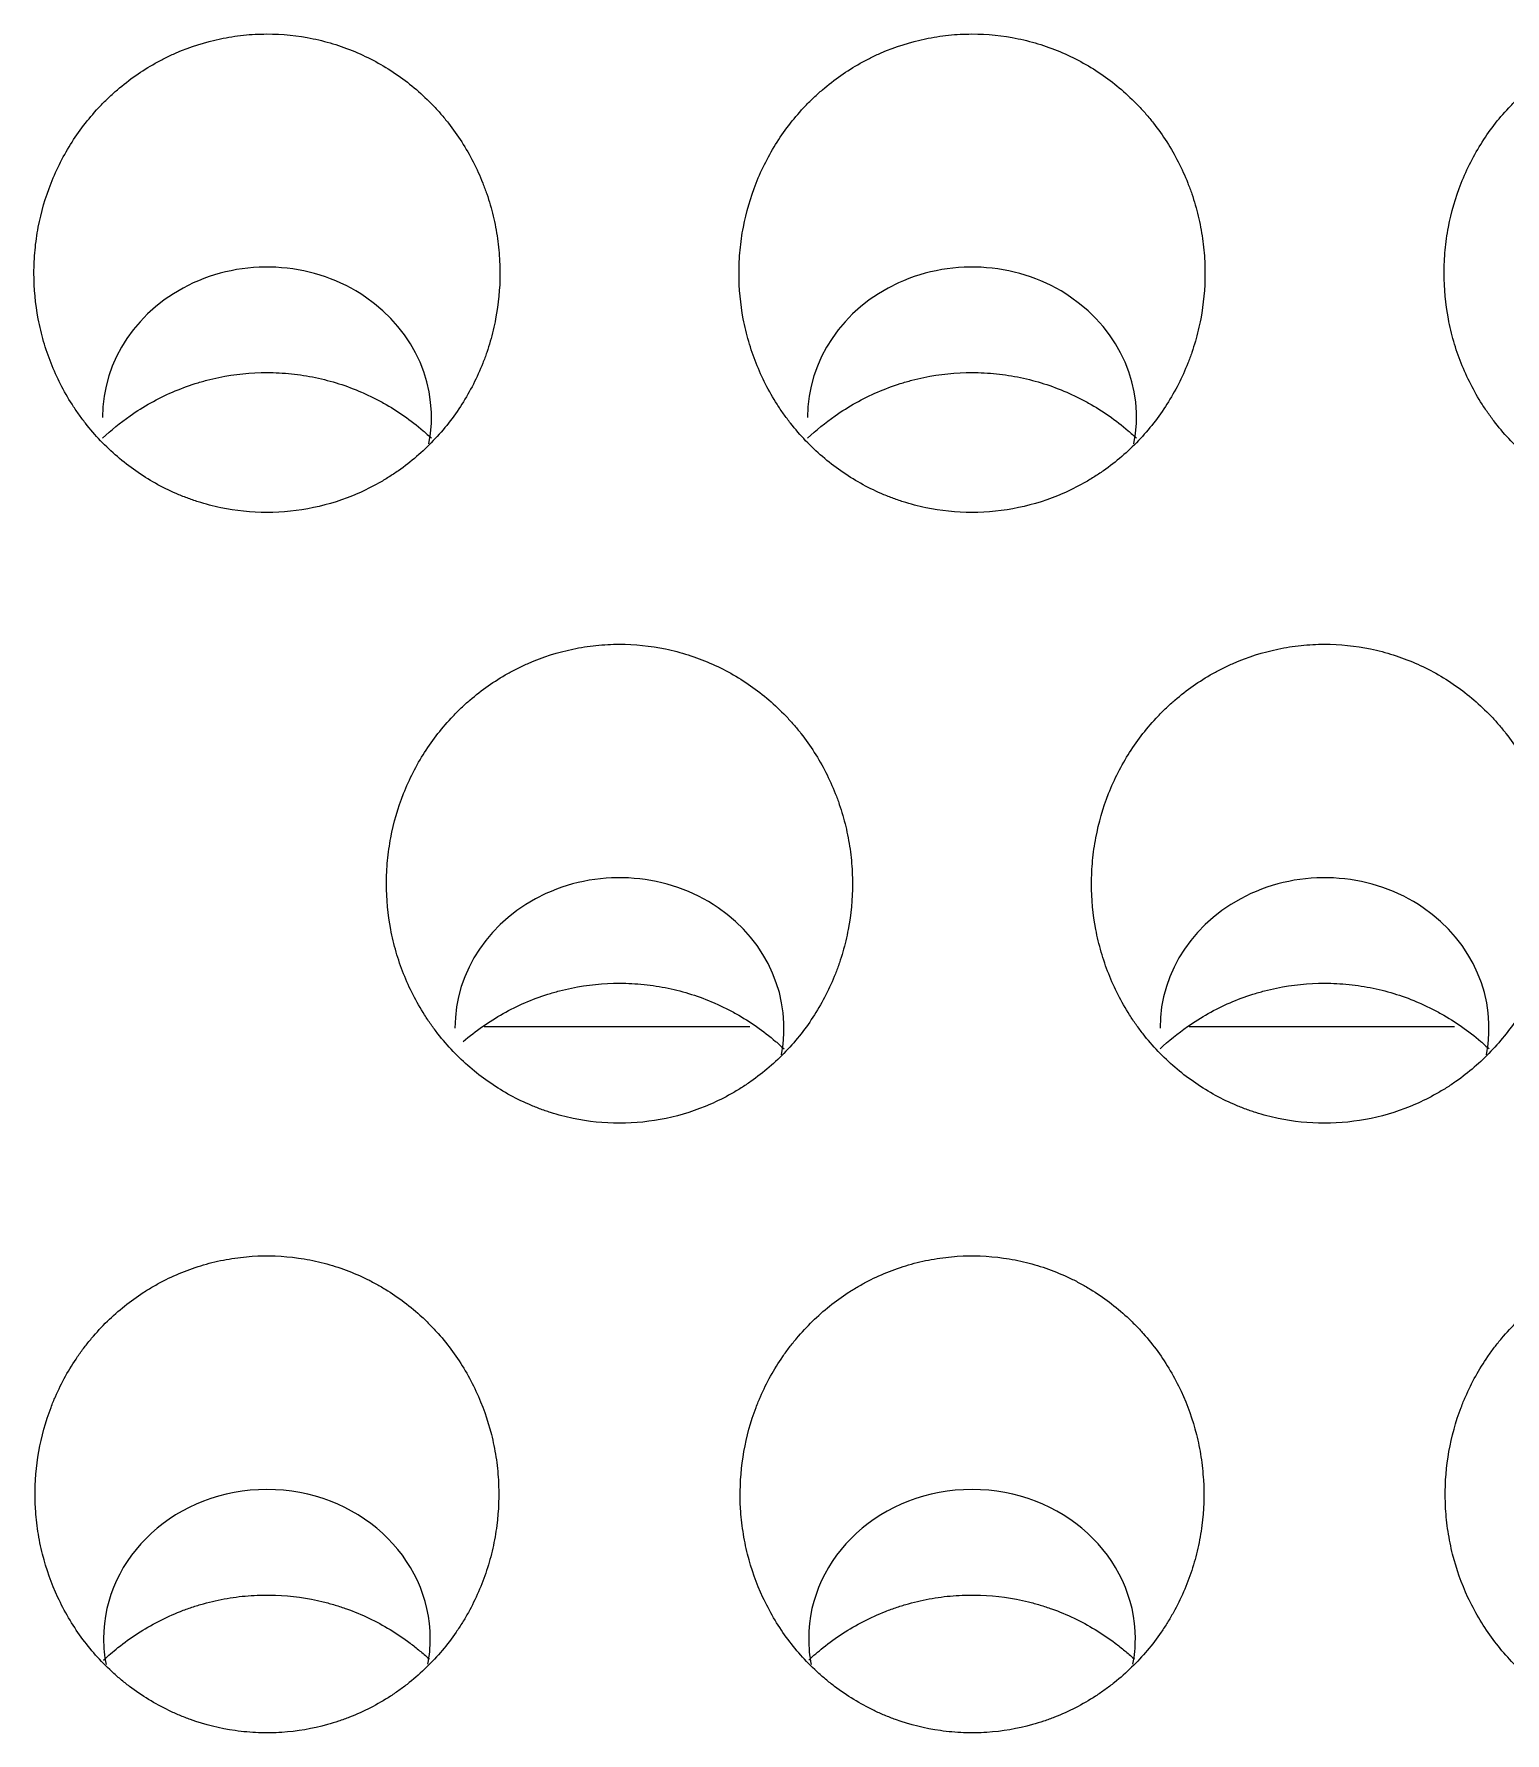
# Model space of a CAD drawing. Header units: inches. Extents: x 3778 to 56227, y -16914 to 35091.
# Drawn here: x 43220.81 to 43227.04, y -12658.68 to -12651.48 of the extents above; entities that cross this region are included whole.
import ezdxf

# ---------------------------------------------------------------- set-up
doc = ezdxf.new("R2010")
doc.units = ezdxf.units.IN
doc.header["$LTSCALE"] = 100
doc.header["$MEASUREMENT"] = 0
doc.layers.add('2-con', color=2, linetype='Continuous')
doc.layers.add('mark-B', color=2, linetype='Continuous', lineweight=20)

# ---------------------------------------------------------------- blocks, each defined once
blk = doc.blocks.new('무풍1WAY 대형')
at = {"layer": 'mark-B'}
for p, q in [((-541.6542, -423.2677), (-542.7789, -423.2677)), ((-538.6671, -423.2677), (-539.7918, -423.2677))]:
    blk.add_line(p, q, dxfattribs=at)
for centre, major_axis, start_param, end_param in [((-540.7337, -420.6736), (-0.6921, 0), 6.112459, 6.283185), ((-540.7337, -420.6736), (-0.6921, 0), 3.141593, 3.316049), ((-537.7461, -420.6736), (-0.6921, 0), 6.112459, 6.283185), ((-537.7461, -420.6736), (-0.6921, 0), 3.141593, 3.316049), ((-540.7337, -420.6736), (-0.6921, 0), 0, 3.141592), ((-537.7461, -420.6736), (-0.6921, 0), 0, 3.141592), ((-542.2275, -423.2609), (0.6971, 0), 2.963309, 6.283185), ((-539.2399, -423.2609), (0.6971, 0), 2.963309, 6.283185), ((-540.7337, -425.8482), (0.6971, 0), 2.963605, 6.283185), ((-537.7461, -425.8482), (0.6971, 0), 2.963605, 6.283185)]:
    blk.add_ellipse(centre, major_axis=major_axis, ratio=0.913545, start_param=start_param, end_param=end_param, dxfattribs=at)
for points, knots in [([(-542.7407, -421.2256), (-542.7426, -421.1929), (-542.746, -421.1604), (-542.7559, -421.0958), (-542.7624, -421.0636), (-542.7863, -420.9689), (-542.8079, -420.9079), (-542.849, -420.8196), (-542.8641, -420.7908), (-542.8974, -420.7342), (-542.9153, -420.7068), (-542.9726, -420.6279), (-543.0157, -420.5792), (-543.0757, -420.5235), (-543.0881, -420.5126), (-543.1133, -420.4915), (-543.1262, -420.4812), (-543.1653, -420.4516), (-543.2192, -420.4149), (-543.2908, -420.3759), (-543.3358, -420.3557), (-543.3663, -420.3429), (-543.3817, -420.3369), (-543.4591, -420.3091), (-543.5224, -420.2934), (-543.6035, -420.2819), (-543.6198, -420.28), (-543.6526, -420.2771), (-543.6692, -420.276), (-543.7187, -420.2742), (-543.7515, -420.2747), (-543.8494, -420.2811), (-543.9138, -420.2921), (-543.9933, -420.3142), (-544.0091, -420.319), (-544.0403, -420.3294), (-544.0557, -420.335), (-544.1014, -420.353), (-544.1608, -420.3798), (-544.2313, -420.4206), (-544.2719, -420.4484), (-544.2986, -420.4676), (-544.3117, -420.4776), (-544.3757, -420.5289), (-544.4221, -420.5743), (-544.4847, -420.6488), (-544.5045, -420.6747), (-544.5323, -420.7152), (-544.5413, -420.729), (-544.5585, -420.7568), (-544.5667, -420.7708), (-544.6061, -420.8419), (-544.6319, -420.9012), (-544.6571, -420.9782), (-544.6618, -420.9938), (-544.6705, -421.0252), (-544.6745, -421.0411), (-544.6853, -421.0889), (-544.6909, -421.1209), (-544.7033, -421.2172), (-544.7056, -421.2817), (-544.6998, -421.3791), (-544.6964, -421.4118), (-544.6865, -421.4761), (-544.68, -421.5078), (-544.6563, -421.6019), (-544.6347, -421.663), (-544.5793, -421.7819), (-544.5463, -421.8379), (-544.4891, -421.9166), (-544.4687, -421.942), (-544.4362, -421.9788), (-544.4249, -421.9908), (-544.4019, -422.0143), (-544.3902, -422.0257), (-544.3303, -422.0812), (-544.2784, -422.1205), (-544.2085, -422.1631), (-544.1943, -422.1713), (-544.1653, -422.187), (-544.1506, -422.1946), (-544.1061, -422.2158), (-544.0458, -422.241), (-543.9677, -422.2647), (-543.9196, -422.2753), (-543.8873, -422.2816), (-543.871, -422.2844), (-543.7892, -422.2959), (-543.7238, -422.2982), (-543.626, -422.2918), (-543.5934, -422.288), (-543.5446, -422.2797), (-543.5283, -422.2765), (-543.4962, -422.2693), (-543.4803, -422.2653), (-543.4015, -422.2434), (-543.3408, -422.2196), (-543.268, -422.1822), (-543.2535, -422.1743), (-543.225, -422.1578), (-543.2109, -422.1492), (-543.1697, -422.1224), (-543.1433, -422.1033), (-543.0672, -422.0424), (-543.0207, -421.997), (-542.9679, -421.9342), (-542.9576, -421.9214), (-542.9378, -421.8954), (-542.9283, -421.8822), (-542.9007, -421.842), (-542.8666, -421.787), (-542.8308, -421.7144), (-542.8123, -421.6692), (-542.8007, -421.6387), (-542.7952, -421.6232), (-542.7699, -421.5457), (-542.7417, -421.4199), (-542.7369, -421.2909), (-542.7407, -421.2256)], [0, 0, 0, 0, 0.015625, 0.015625, 0.03125, 0.03125, 0.0625, 0.0625, 0.078125, 0.078125, 0.09375, 0.09375, 0.125, 0.125, 0.132813, 0.132813, 0.140625, 0.140625, 0.15625, 0.171875, 0.179688, 0.179688, 0.1875, 0.1875, 0.21875, 0.21875, 0.226563, 0.226563, 0.234375, 0.234375, 0.25, 0.25, 0.28125, 0.28125, 0.289063, 0.289063, 0.296875, 0.296875, 0.3125, 0.328125, 0.335938, 0.335938, 0.34375, 0.34375, 0.375, 0.375, 0.390625, 0.390625, 0.398438, 0.398438, 0.40625, 0.40625, 0.4375, 0.4375, 0.445313, 0.445313, 0.453125, 0.453125, 0.46875, 0.46875, 0.5, 0.5, 0.515625, 0.515625, 0.53125, 0.53125, 0.5625, 0.5625, 0.59375, 0.59375, 0.609375, 0.609375, 0.617188, 0.617188, 0.625, 0.625, 0.65625, 0.65625, 0.664063, 0.664063, 0.671875, 0.671875, 0.6875, 0.703125, 0.710938, 0.710938, 0.71875, 0.71875, 0.75, 0.75, 0.765625, 0.765625, 0.773438, 0.773438, 0.78125, 0.78125, 0.8125, 0.8125, 0.820313, 0.820313, 0.828125, 0.828125, 0.84375, 0.84375, 0.875, 0.875, 0.882813, 0.882813, 0.890625, 0.890625, 0.90625, 0.921875, 0.929688, 0.929688, 0.9375, 0.9375, 0.96875, 1, 1, 1, 1]), ([(-539.7531, -421.2256), (-539.755, -421.1929), (-539.7584, -421.1604), (-539.7683, -421.0958), (-539.7749, -421.0636), (-539.7987, -420.9689), (-539.8204, -420.9079), (-539.8614, -420.8196), (-539.8766, -420.7908), (-539.9098, -420.7342), (-539.9277, -420.7068), (-539.9851, -420.6279), (-540.0281, -420.5792), (-540.0882, -420.5235), (-540.1006, -420.5126), (-540.1258, -420.4915), (-540.1386, -420.4812), (-540.1777, -420.4516), (-540.2316, -420.4149), (-540.3033, -420.3759), (-540.3483, -420.3557), (-540.3787, -420.3429), (-540.3941, -420.3369), (-540.4715, -420.3091), (-540.5349, -420.2934), (-540.616, -420.2819), (-540.6323, -420.28), (-540.6651, -420.2771), (-540.6816, -420.276), (-540.7312, -420.2742), (-540.764, -420.2747), (-540.8618, -420.2811), (-540.9262, -420.2921), (-541.0057, -420.3142), (-541.0216, -420.319), (-541.0528, -420.3294), (-541.0682, -420.335), (-541.1139, -420.353), (-541.1733, -420.3798), (-541.2437, -420.4206), (-541.2844, -420.4484), (-541.311, -420.4676), (-541.3242, -420.4776), (-541.3882, -420.5289), (-541.4345, -420.5743), (-541.4972, -420.6488), (-541.5169, -420.6747), (-541.5448, -420.7152), (-541.5538, -420.729), (-541.571, -420.7568), (-541.5792, -420.7708), (-541.6186, -420.8419), (-541.6444, -420.9012), (-541.6696, -420.9782), (-541.6743, -420.9938), (-541.683, -421.0252), (-541.6869, -421.0411), (-541.6977, -421.0889), (-541.7034, -421.1209), (-541.7158, -421.2172), (-541.718, -421.2817), (-541.7123, -421.3791), (-541.7088, -421.4118), (-541.6989, -421.4761), (-541.6925, -421.5078), (-541.6688, -421.6019), (-541.6472, -421.663), (-541.5917, -421.7819), (-541.5588, -421.8379), (-541.5016, -421.9166), (-541.4812, -421.942), (-541.4486, -421.9788), (-541.4374, -421.9908), (-541.4144, -422.0143), (-541.4027, -422.0257), (-541.3427, -422.0812), (-541.2908, -422.1205), (-541.221, -422.1631), (-541.2068, -422.1713), (-541.1778, -422.187), (-541.1631, -422.1946), (-541.1186, -422.2158), (-541.0582, -422.241), (-540.9801, -422.2647), (-540.9321, -422.2753), (-540.8998, -422.2816), (-540.8834, -422.2844), (-540.8016, -422.2959), (-540.7363, -422.2982), (-540.6385, -422.2918), (-540.6059, -422.288), (-540.557, -422.2797), (-540.5408, -422.2765), (-540.5086, -422.2693), (-540.4927, -422.2653), (-540.4139, -422.2434), (-540.3533, -422.2196), (-540.2804, -422.1822), (-540.266, -422.1743), (-540.2375, -422.1578), (-540.2234, -422.1492), (-540.1821, -422.1224), (-540.1557, -422.1033), (-540.0797, -422.0424), (-540.0331, -421.997), (-539.9803, -421.9342), (-539.97, -421.9214), (-539.9503, -421.8954), (-539.9407, -421.8822), (-539.9131, -421.842), (-539.8791, -421.787), (-539.8432, -421.7144), (-539.8248, -421.6692), (-539.8132, -421.6387), (-539.8077, -421.6232), (-539.7824, -421.5457), (-539.7542, -421.4199), (-539.7494, -421.2909), (-539.7531, -421.2256)], [0, 0, 0, 0, 0.015625, 0.015625, 0.03125, 0.03125, 0.0625, 0.0625, 0.078125, 0.078125, 0.09375, 0.09375, 0.125, 0.125, 0.132812, 0.132812, 0.140625, 0.140625, 0.15625, 0.171875, 0.179687, 0.179687, 0.1875, 0.1875, 0.21875, 0.21875, 0.226562, 0.226562, 0.234375, 0.234375, 0.25, 0.25, 0.28125, 0.28125, 0.289062, 0.289062, 0.296875, 0.296875, 0.3125, 0.328125, 0.335937, 0.335937, 0.34375, 0.34375, 0.375, 0.375, 0.390625, 0.390625, 0.398437, 0.398437, 0.40625, 0.40625, 0.4375, 0.4375, 0.445312, 0.445312, 0.453125, 0.453125, 0.46875, 0.46875, 0.5, 0.5, 0.515625, 0.515625, 0.53125, 0.53125, 0.5625, 0.5625, 0.59375, 0.59375, 0.609375, 0.609375, 0.617187, 0.617187, 0.625, 0.625, 0.65625, 0.65625, 0.664062, 0.664062, 0.671875, 0.671875, 0.6875, 0.703125, 0.710937, 0.710937, 0.71875, 0.71875, 0.75, 0.75, 0.765625, 0.765625, 0.773437, 0.773437, 0.78125, 0.78125, 0.8125, 0.8125, 0.820312, 0.820312, 0.828125, 0.828125, 0.84375, 0.84375, 0.875, 0.875, 0.882812, 0.882812, 0.890625, 0.890625, 0.90625, 0.921875, 0.929687, 0.929687, 0.9375, 0.9375, 0.96875, 1, 1, 1, 1]), ([(-536.7656, -421.2256), (-536.7675, -421.1929), (-536.7709, -421.1604), (-536.7808, -421.0958), (-536.7873, -421.0636), (-536.8112, -420.9689), (-536.8328, -420.9079), (-536.8739, -420.8196), (-536.889, -420.7908), (-536.9223, -420.7342), (-536.9402, -420.7068), (-536.9975, -420.6279), (-537.0406, -420.5792), (-537.1007, -420.5235), (-537.113, -420.5126), (-537.1382, -420.4915), (-537.1511, -420.4812), (-537.1902, -420.4516), (-537.2441, -420.4149), (-537.3157, -420.3759), (-537.3607, -420.3557), (-537.3912, -420.3429), (-537.4066, -420.3369), (-537.484, -420.3091), (-537.5473, -420.2934), (-537.6284, -420.2819), (-537.6447, -420.28), (-537.6775, -420.2771), (-537.6941, -420.276), (-537.7436, -420.2742), (-537.7764, -420.2747), (-537.8743, -420.2811), (-537.9387, -420.2921), (-538.0182, -420.3142), (-538.034, -420.319), (-538.0652, -420.3294), (-538.0807, -420.335), (-538.1263, -420.353), (-538.1857, -420.3798), (-538.2562, -420.4206), (-538.2968, -420.4484), (-538.3235, -420.4676), (-538.3366, -420.4776), (-538.4006, -420.5289), (-538.447, -420.5743), (-538.5097, -420.6488), (-538.5294, -420.6747), (-538.5572, -420.7152), (-538.5662, -420.729), (-538.5834, -420.7568), (-538.5917, -420.7708), (-538.631, -420.8419), (-538.6568, -420.9012), (-538.682, -420.9782), (-538.6867, -420.9938), (-538.6954, -421.0252), (-538.6994, -421.0411), (-538.7102, -421.0889), (-538.7158, -421.1209), (-538.7282, -421.2172), (-538.7305, -421.2817), (-538.7247, -421.3791), (-538.7213, -421.4118), (-538.7114, -421.4761), (-538.7049, -421.5078), (-538.6812, -421.6019), (-538.6596, -421.663), (-538.6042, -421.7819), (-538.5712, -421.8379), (-538.514, -421.9166), (-538.4936, -421.942), (-538.4611, -421.9788), (-538.4498, -421.9908), (-538.4269, -422.0143), (-538.4151, -422.0257), (-538.3552, -422.0812), (-538.3033, -422.1205), (-538.2334, -422.1631), (-538.2192, -422.1713), (-538.1902, -422.187), (-538.1755, -422.1946), (-538.131, -422.2158), (-538.0707, -422.241), (-537.9926, -422.2647), (-537.9445, -422.2753), (-537.9122, -422.2816), (-537.8959, -422.2844), (-537.8141, -422.2959), (-537.7487, -422.2982), (-537.6509, -422.2918), (-537.6183, -422.288), (-537.5695, -422.2797), (-537.5532, -422.2765), (-537.5211, -422.2693), (-537.5052, -422.2653), (-537.4264, -422.2434), (-537.3657, -422.2196), (-537.2929, -422.1822), (-537.2785, -422.1743), (-537.2499, -422.1578), (-537.2359, -422.1492), (-537.1946, -422.1224), (-537.1682, -422.1033), (-537.0921, -422.0424), (-537.0456, -421.997), (-536.9928, -421.9342), (-536.9825, -421.9214), (-536.9627, -421.8954), (-536.9532, -421.8822), (-536.9256, -421.842), (-536.8915, -421.787), (-536.8557, -421.7144), (-536.8372, -421.6692), (-536.8256, -421.6387), (-536.8202, -421.6232), (-536.7948, -421.5457), (-536.7666, -421.4199), (-536.7618, -421.2909), (-536.7656, -421.2256)], [0, 0, 0, 0, 0.015625, 0.015625, 0.03125, 0.03125, 0.0625, 0.0625, 0.078125, 0.078125, 0.09375, 0.09375, 0.125, 0.125, 0.132813, 0.132813, 0.140625, 0.140625, 0.15625, 0.171875, 0.179688, 0.179688, 0.1875, 0.1875, 0.21875, 0.21875, 0.226563, 0.226563, 0.234375, 0.234375, 0.25, 0.25, 0.28125, 0.28125, 0.289063, 0.289063, 0.296875, 0.296875, 0.3125, 0.328125, 0.335938, 0.335938, 0.34375, 0.34375, 0.375, 0.375, 0.390625, 0.390625, 0.398438, 0.398438, 0.40625, 0.40625, 0.4375, 0.4375, 0.445313, 0.445313, 0.453125, 0.453125, 0.46875, 0.46875, 0.5, 0.5, 0.515625, 0.515625, 0.53125, 0.53125, 0.5625, 0.5625, 0.59375, 0.59375, 0.609375, 0.609375, 0.617188, 0.617188, 0.625, 0.625, 0.65625, 0.65625, 0.664063, 0.664063, 0.671875, 0.671875, 0.6875, 0.703125, 0.710938, 0.710938, 0.71875, 0.71875, 0.75, 0.75, 0.765625, 0.765625, 0.773438, 0.773438, 0.78125, 0.78125, 0.8125, 0.8125, 0.820313, 0.820313, 0.828125, 0.828125, 0.84375, 0.84375, 0.875, 0.875, 0.882813, 0.882813, 0.890625, 0.890625, 0.90625, 0.921875, 0.929688, 0.929688, 0.9375, 0.9375, 0.96875, 1, 1, 1, 1]), ([(-540.0417, -420.5831), (-540.0612, -420.6014), (-540.0814, -420.619), (-540.1292, -420.6573), (-540.157, -420.6773), (-540.2427, -420.733), (-540.3032, -420.7642), (-540.3833, -420.7957), (-540.3996, -420.8016), (-540.4322, -420.8125), (-540.4486, -420.8176), (-540.498, -420.8313), (-540.5646, -420.8463), (-540.6325, -420.8544), (-540.701, -420.859), (-540.7357, -420.8595), (-540.8386, -420.8557), (-540.9061, -420.8463), (-540.9891, -420.8259), (-541.0056, -420.8214), (-541.0386, -420.8115), (-541.055, -420.806), (-541.1036, -420.7886), (-541.1352, -420.7755), (-541.2273, -420.7315), (-541.2855, -420.6963), (-541.354, -420.6447), (-541.3675, -420.634), (-541.3938, -420.612), (-541.4066, -420.6007), (-541.4202, -420.5883), (-541.4212, -420.5873), (-541.4222, -420.5864)], [0, 0, 0, 0, 0.052761, 0.052761, 0.120228, 0.120228, 0.255163, 0.255163, 0.288896, 0.288896, 0.32263, 0.32263, 0.390097, 0.457564, 0.457564, 0.525031, 0.525031, 0.659966, 0.659966, 0.693699, 0.693699, 0.727433, 0.727433, 0.7949, 0.7949, 0.929835, 0.929835, 0.963568, 0.963568, 0.997302, 0.997302, 1, 1, 1, 1]), ([(-537.0542, -420.5831), (-537.0736, -420.6014), (-537.0938, -420.619), (-537.1417, -420.6573), (-537.1694, -420.6773), (-537.2551, -420.733), (-537.3157, -420.7642), (-537.3958, -420.7957), (-537.412, -420.8016), (-537.4447, -420.8125), (-537.4611, -420.8176), (-537.5105, -420.8313), (-537.577, -420.8463), (-537.6449, -420.8544), (-537.7134, -420.859), (-537.7482, -420.8595), (-537.8511, -420.8557), (-537.9185, -420.8463), (-538.0016, -420.8259), (-538.0181, -420.8214), (-538.051, -420.8115), (-538.0675, -420.806), (-538.1161, -420.7886), (-538.1476, -420.7755), (-538.2398, -420.7315), (-538.2979, -420.6963), (-538.3664, -420.6447), (-538.3799, -420.634), (-538.4063, -420.612), (-538.4191, -420.6007), (-538.4326, -420.5883), (-538.4336, -420.5873), (-538.4346, -420.5864)], [0, 0, 0, 0, 0.052761, 0.052761, 0.120228, 0.120228, 0.255163, 0.255163, 0.288896, 0.288896, 0.32263, 0.32263, 0.390097, 0.457564, 0.457564, 0.525031, 0.525031, 0.659966, 0.659966, 0.693699, 0.693699, 0.727433, 0.727433, 0.7949, 0.7949, 0.929835, 0.929835, 0.963568, 0.963568, 0.997302, 0.997302, 1, 1, 1, 1]), ([(-542.2275, -422.8577), (-542.294, -422.8577), (-542.3598, -422.8646), (-542.49, -422.8919), (-542.5526, -422.912), (-542.6425, -422.9512), (-542.6719, -422.9658), (-542.715, -422.99), (-542.7293, -422.9984), (-542.7573, -423.0161), (-542.771, -423.0252), (-542.8382, -423.0725), (-542.8876, -423.1151), (-542.9552, -423.186), (-542.9766, -423.2108), (-543.0173, -423.2629), (-543.0362, -423.2897), (-543.0887, -423.3721), (-543.1182, -423.43), (-543.1482, -423.5059), (-543.1538, -423.5213), (-543.1644, -423.5524), (-543.1694, -423.5681), (-543.183, -423.6153), (-543.1905, -423.6469), (-543.2086, -423.7426), (-543.2147, -423.8072), (-543.2147, -423.8891), (-543.2143, -423.9055), (-543.2128, -423.9382), (-543.2116, -423.9545), (-543.207, -424.0032), (-543.1979, -424.0675), (-543.179, -424.1465), (-543.1643, -424.1932), (-543.1537, -424.2242), (-543.148, -424.2397), (-543.1178, -424.316), (-543.0881, -424.374), (-543.0355, -424.4564), (-543.0167, -424.4831), (-542.9862, -424.522), (-542.9757, -424.5347), (-542.9541, -424.5596), (-542.9431, -424.5717), (-542.8865, -424.6309), (-542.837, -424.6735), (-542.7561, -424.7301), (-542.7279, -424.7478), (-542.6704, -424.7799), (-542.6116, -424.809), (-542.5348, -424.8377), (-542.4872, -424.8515), (-542.4552, -424.8599), (-542.439, -424.8637), (-542.3579, -424.8805), (-542.2926, -424.8871), (-542.194, -424.8871), (-542.1611, -424.8854), (-542.0949, -424.8785), (-542.0623, -424.8733), (-541.9659, -424.8531), (-541.9035, -424.8333), (-541.8278, -424.8004), (-541.8127, -424.7934), (-541.783, -424.7786), (-541.7685, -424.7709), (-541.7255, -424.7468), (-541.6701, -424.7119), (-541.6057, -424.6619), (-541.5692, -424.6289), (-541.5454, -424.6063), (-541.5337, -424.5946), (-541.4767, -424.5349), (-541.4367, -424.4835), (-541.3842, -424.4013), (-541.3681, -424.373), (-541.3383, -424.3147), (-541.3247, -424.2846), (-541.2887, -424.1934), (-541.2707, -424.1311), (-541.2525, -424.0353), (-541.2479, -424.0031), (-541.2433, -423.9541), (-541.2421, -423.9377), (-541.2406, -423.905), (-541.2402, -423.8887), (-541.2402, -423.8074), (-541.2463, -423.7428), (-541.2614, -423.6627), (-541.2648, -423.6468), (-541.2725, -423.6149), (-541.2767, -423.5989), (-541.2903, -423.5517), (-541.3009, -423.5209), (-541.3367, -423.4302), (-541.3662, -423.3721), (-541.4104, -423.3027), (-541.4196, -423.289), (-541.4386, -423.2622), (-541.4484, -423.2491), (-541.4786, -423.2105), (-541.5213, -423.1611), (-541.5687, -423.116), (-541.6185, -423.0731), (-541.6448, -423.0527), (-541.7256, -422.9961), (-541.7827, -422.9641), (-541.8581, -422.9313), (-541.8734, -422.9251), (-541.9044, -422.9135), (-541.9201, -422.908), (-541.9674, -422.893), (-541.9992, -422.8846), (-542.0956, -422.8646), (-542.1609, -422.8577), (-542.2275, -422.8577)], [0, 0, 0, 0, 0.03125, 0.03125, 0.0625, 0.0625, 0.078125, 0.078125, 0.085937, 0.085937, 0.09375, 0.09375, 0.125, 0.125, 0.140625, 0.140625, 0.15625, 0.15625, 0.1875, 0.1875, 0.195312, 0.195312, 0.203125, 0.203125, 0.21875, 0.21875, 0.25, 0.25, 0.257812, 0.257812, 0.265625, 0.265625, 0.28125, 0.296875, 0.304687, 0.304687, 0.3125, 0.3125, 0.34375, 0.34375, 0.359375, 0.359375, 0.367187, 0.367187, 0.375, 0.375, 0.40625, 0.40625, 0.421875, 0.421875, 0.4375, 0.453125, 0.460937, 0.460937, 0.46875, 0.46875, 0.5, 0.5, 0.515625, 0.515625, 0.53125, 0.53125, 0.5625, 0.5625, 0.570312, 0.570312, 0.578125, 0.578125, 0.59375, 0.609375, 0.617187, 0.617187, 0.625, 0.625, 0.65625, 0.65625, 0.671875, 0.671875, 0.6875, 0.6875, 0.71875, 0.71875, 0.734375, 0.734375, 0.742187, 0.742187, 0.75, 0.75, 0.78125, 0.78125, 0.789062, 0.789062, 0.796875, 0.796875, 0.8125, 0.8125, 0.84375, 0.84375, 0.851562, 0.851562, 0.859375, 0.859375, 0.875, 0.890625, 0.890625, 0.90625, 0.90625, 0.9375, 0.9375, 0.945313, 0.945313, 0.953125, 0.953125, 0.96875, 0.96875, 1, 1, 1, 1]), ([(-539.2399, -422.8577), (-539.3065, -422.8577), (-539.3723, -422.8646), (-539.5025, -422.8919), (-539.565, -422.912), (-539.655, -422.9512), (-539.6844, -422.9658), (-539.7275, -422.99), (-539.7417, -422.9984), (-539.7697, -423.0161), (-539.7835, -423.0252), (-539.8507, -423.0725), (-539.9, -423.1151), (-539.9676, -423.186), (-539.9891, -423.2108), (-540.0298, -423.2629), (-540.0487, -423.2897), (-540.1011, -423.3721), (-540.1306, -423.43), (-540.1606, -423.5059), (-540.1663, -423.5213), (-540.1769, -423.5524), (-540.1818, -423.5681), (-540.1954, -423.6153), (-540.203, -423.6469), (-540.2211, -423.7426), (-540.2272, -423.8072), (-540.2272, -423.8891), (-540.2268, -423.9055), (-540.2252, -423.9382), (-540.2241, -423.9545), (-540.2195, -424.0032), (-540.2103, -424.0675), (-540.1915, -424.1465), (-540.1767, -424.1932), (-540.1661, -424.2242), (-540.1604, -424.2397), (-540.1302, -424.316), (-540.1006, -424.374), (-540.048, -424.4564), (-540.0291, -424.4831), (-539.9986, -424.522), (-539.9881, -424.5347), (-539.9666, -424.5596), (-539.9555, -424.5717), (-539.899, -424.6309), (-539.8495, -424.6735), (-539.7685, -424.7301), (-539.7403, -424.7478), (-539.6828, -424.7799), (-539.624, -424.809), (-539.5473, -424.8377), (-539.4997, -424.8515), (-539.4676, -424.8599), (-539.4514, -424.8637), (-539.3704, -424.8805), (-539.3051, -424.8871), (-539.2065, -424.8871), (-539.1735, -424.8854), (-539.1073, -424.8785), (-539.0747, -424.8733), (-538.9783, -424.8531), (-538.9159, -424.8333), (-538.8402, -424.8004), (-538.8252, -424.7934), (-538.7955, -424.7786), (-538.7809, -424.7709), (-538.7379, -424.7468), (-538.6826, -424.7119), (-538.6182, -424.6619), (-538.5817, -424.6289), (-538.5578, -424.6063), (-538.5461, -424.5946), (-538.4892, -424.5349), (-538.4491, -424.4835), (-538.3967, -424.4013), (-538.3805, -424.373), (-538.3508, -424.3147), (-538.3372, -424.2846), (-538.3011, -424.1934), (-538.2831, -424.1311), (-538.2649, -424.0353), (-538.2603, -424.0031), (-538.2557, -423.9541), (-538.2546, -423.9377), (-538.253, -423.905), (-538.2527, -423.8887), (-538.2527, -423.8074), (-538.2587, -423.7428), (-538.2739, -423.6627), (-538.2773, -423.6468), (-538.2849, -423.6149), (-538.2891, -423.5989), (-538.3028, -423.5517), (-538.3133, -423.5209), (-538.3492, -423.4302), (-538.3787, -423.3721), (-538.4229, -423.3027), (-538.4321, -423.289), (-538.4511, -423.2622), (-538.4608, -423.2491), (-538.4911, -423.2105), (-538.5338, -423.1611), (-538.5811, -423.116), (-538.631, -423.0731), (-538.6572, -423.0527), (-538.7381, -422.9961), (-538.7952, -422.9641), (-538.8705, -422.9313), (-538.8858, -422.9251), (-538.9168, -422.9135), (-538.9325, -422.908), (-538.9799, -422.893), (-539.0117, -422.8846), (-539.108, -422.8646), (-539.1734, -422.8577), (-539.2399, -422.8577)], [0, 0, 0, 0, 0.03125, 0.03125, 0.0625, 0.0625, 0.078125, 0.078125, 0.085937, 0.085937, 0.09375, 0.09375, 0.125, 0.125, 0.140625, 0.140625, 0.15625, 0.15625, 0.1875, 0.1875, 0.195312, 0.195312, 0.203125, 0.203125, 0.21875, 0.21875, 0.25, 0.25, 0.257812, 0.257812, 0.265625, 0.265625, 0.28125, 0.296875, 0.304687, 0.304687, 0.3125, 0.3125, 0.34375, 0.34375, 0.359375, 0.359375, 0.367187, 0.367187, 0.375, 0.375, 0.40625, 0.40625, 0.421875, 0.421875, 0.4375, 0.453125, 0.460937, 0.460937, 0.46875, 0.46875, 0.5, 0.5, 0.515625, 0.515625, 0.53125, 0.53125, 0.5625, 0.5625, 0.570312, 0.570312, 0.578125, 0.578125, 0.59375, 0.609375, 0.617187, 0.617187, 0.625, 0.625, 0.65625, 0.65625, 0.671875, 0.671875, 0.6875, 0.6875, 0.71875, 0.71875, 0.734375, 0.734375, 0.742187, 0.742187, 0.75, 0.75, 0.78125, 0.78125, 0.789062, 0.789062, 0.796875, 0.796875, 0.8125, 0.8125, 0.84375, 0.84375, 0.851562, 0.851562, 0.859375, 0.859375, 0.875, 0.890625, 0.890625, 0.90625, 0.90625, 0.9375, 0.9375, 0.945313, 0.945313, 0.953125, 0.953125, 0.96875, 0.96875, 1, 1, 1, 1]), ([(-541.5304, -423.1726), (-541.5669, -423.207), (-541.6059, -423.2387), (-541.6755, -423.2873), (-541.705, -423.3058), (-541.765, -423.3393), (-541.8264, -423.3696), (-541.9066, -423.3996), (-541.9563, -423.414), (-541.9897, -423.4227), (-542.0067, -423.4267), (-542.0913, -423.4442), (-542.1594, -423.4511), (-542.2624, -423.4511), (-542.2968, -423.4493), (-542.3659, -423.4421), (-542.3999, -423.4368), (-542.5006, -423.4157), (-542.5658, -423.395), (-542.6448, -423.3607), (-542.6605, -423.3534), (-542.6915, -423.338), (-542.7067, -423.3299), (-542.7516, -423.3048), (-542.8094, -423.2684), (-542.8758, -423.2169), (-542.9131, -423.1834), (-542.9247, -423.1724)], [0, 0, 0, 0, 0.098488, 0.098488, 0.165441, 0.165441, 0.232393, 0.299346, 0.332822, 0.332822, 0.366298, 0.366298, 0.500203, 0.500203, 0.567155, 0.567155, 0.634108, 0.634108, 0.768013, 0.768013, 0.801489, 0.801489, 0.834965, 0.834965, 0.901917, 0.96887, 1, 1, 1, 1]), ([(-538.5782, -423.2044), (-538.6043, -423.2268), (-538.6315, -423.2478), (-538.688, -423.2873), (-538.7174, -423.3058), (-538.7775, -423.3393), (-538.8389, -423.3696), (-538.919, -423.3996), (-538.9687, -423.414), (-539.0022, -423.4227), (-539.0191, -423.4267), (-539.1037, -423.4442), (-539.1719, -423.4511), (-539.2748, -423.4511), (-539.3093, -423.4493), (-539.3784, -423.4421), (-539.4124, -423.4368), (-539.513, -423.4157), (-539.5782, -423.395), (-539.6573, -423.3607), (-539.673, -423.3534), (-539.704, -423.338), (-539.7192, -423.3299), (-539.7641, -423.3048), (-539.8219, -423.2684), (-539.8882, -423.2169), (-539.9255, -423.1834), (-539.9371, -423.1724)], [0, 0, 0, 0, 0.069517, 0.069517, 0.138621, 0.138621, 0.207724, 0.276828, 0.31138, 0.31138, 0.345932, 0.345932, 0.48414, 0.48414, 0.553243, 0.553243, 0.622347, 0.622347, 0.760555, 0.760555, 0.795107, 0.795107, 0.829659, 0.829659, 0.898762, 0.967866, 1, 1, 1, 1]), ([(-543.7212, -425.4454), (-543.7878, -425.4454), (-543.8536, -425.4523), (-543.9837, -425.4795), (-544.0462, -425.4996), (-544.1362, -425.5387), (-544.1656, -425.5533), (-544.2086, -425.5775), (-544.2229, -425.5859), (-544.2509, -425.6035), (-544.2646, -425.6127), (-544.3319, -425.6598), (-544.3812, -425.7024), (-544.4488, -425.7732), (-544.4703, -425.798), (-544.511, -425.85), (-544.5299, -425.8768), (-544.5824, -425.9592), (-544.6119, -426.017), (-544.6419, -426.0928), (-544.6475, -426.1082), (-544.6581, -426.1392), (-544.6631, -426.1549), (-544.6767, -426.2021), (-544.6842, -426.2337), (-544.7024, -426.3293), (-544.7085, -426.3938), (-544.7085, -426.4757), (-544.7081, -426.4921), (-544.7065, -426.5248), (-544.7054, -426.5411), (-544.7008, -426.5897), (-544.6916, -426.654), (-544.6727, -426.7329), (-544.658, -426.7796), (-544.6474, -426.8106), (-544.6417, -426.826), (-544.6115, -426.9022), (-544.5818, -426.9602), (-544.5292, -427.0425), (-544.5103, -427.0692), (-544.4798, -427.108), (-544.4693, -427.1208), (-544.4478, -427.1456), (-544.4367, -427.1577), (-544.3802, -427.2168), (-544.3306, -427.2593), (-544.2497, -427.3159), (-544.2215, -427.3335), (-544.164, -427.3656), (-544.1052, -427.3946), (-544.0285, -427.4233), (-543.9809, -427.4371), (-543.9489, -427.4454), (-543.9327, -427.4492), (-543.8517, -427.466), (-543.7864, -427.4726), (-543.6878, -427.4726), (-543.6549, -427.4709), (-543.5887, -427.464), (-543.5561, -427.4589), (-543.4597, -427.4387), (-543.3973, -427.4189), (-543.3217, -427.3861), (-543.3066, -427.3791), (-543.277, -427.3644), (-543.2624, -427.3567), (-543.2194, -427.3326), (-543.164, -427.2978), (-543.0996, -427.2477), (-543.0631, -427.2148), (-543.0393, -427.1922), (-543.0276, -427.1805), (-542.9707, -427.1209), (-542.9306, -427.0696), (-542.8781, -426.9875), (-542.8619, -426.9592), (-542.8322, -426.901), (-542.8186, -426.8709), (-542.7825, -426.7797), (-542.7645, -426.7175), (-542.7463, -426.6218), (-542.7417, -426.5896), (-542.7371, -426.5406), (-542.7359, -426.5242), (-542.7344, -426.4916), (-542.734, -426.4753), (-542.734, -426.394), (-542.7401, -426.3295), (-542.7552, -426.2495), (-542.7587, -426.2335), (-542.7663, -426.2017), (-542.7705, -426.1857), (-542.7842, -426.1386), (-542.7947, -426.1077), (-542.8306, -426.0171), (-542.8601, -425.9591), (-542.9043, -425.8898), (-542.9135, -425.8761), (-542.9325, -425.8493), (-542.9423, -425.8362), (-542.9725, -425.7976), (-543.0152, -425.7483), (-543.0626, -425.7033), (-543.1125, -425.6605), (-543.1387, -425.6401), (-543.2195, -425.5835), (-543.2766, -425.5516), (-543.352, -425.5189), (-543.3673, -425.5127), (-543.3982, -425.5011), (-543.414, -425.4956), (-543.4613, -425.4806), (-543.4931, -425.4723), (-543.5894, -425.4522), (-543.6547, -425.4454), (-543.7212, -425.4454)], [0, 0, 0, 0, 0.03125, 0.03125, 0.0625, 0.0625, 0.078125, 0.078125, 0.085937, 0.085937, 0.09375, 0.09375, 0.125, 0.125, 0.140625, 0.140625, 0.15625, 0.15625, 0.1875, 0.1875, 0.195312, 0.195312, 0.203125, 0.203125, 0.21875, 0.21875, 0.25, 0.25, 0.257812, 0.257812, 0.265625, 0.265625, 0.28125, 0.296875, 0.304687, 0.304687, 0.3125, 0.3125, 0.34375, 0.34375, 0.359375, 0.359375, 0.367187, 0.367187, 0.375, 0.375, 0.40625, 0.40625, 0.421875, 0.421875, 0.4375, 0.453125, 0.460937, 0.460937, 0.46875, 0.46875, 0.5, 0.5, 0.515625, 0.515625, 0.53125, 0.53125, 0.5625, 0.5625, 0.570312, 0.570312, 0.578125, 0.578125, 0.59375, 0.609375, 0.617187, 0.617187, 0.625, 0.625, 0.65625, 0.65625, 0.671875, 0.671875, 0.6875, 0.6875, 0.71875, 0.71875, 0.734375, 0.734375, 0.742187, 0.742187, 0.75, 0.75, 0.78125, 0.78125, 0.789062, 0.789062, 0.796875, 0.796875, 0.8125, 0.8125, 0.84375, 0.84375, 0.851562, 0.851562, 0.859375, 0.859375, 0.875, 0.890625, 0.890625, 0.90625, 0.90625, 0.9375, 0.9375, 0.945312, 0.945312, 0.953125, 0.953125, 0.96875, 0.96875, 1, 1, 1, 1]), ([(-540.7337, -425.4454), (-540.8002, -425.4454), (-540.866, -425.4523), (-540.9962, -425.4795), (-541.0587, -425.4996), (-541.1486, -425.5387), (-541.178, -425.5533), (-541.2211, -425.5775), (-541.2353, -425.5859), (-541.2634, -425.6035), (-541.2771, -425.6127), (-541.3443, -425.6598), (-541.3937, -425.7024), (-541.4613, -425.7732), (-541.4827, -425.798), (-541.5234, -425.85), (-541.5423, -425.8768), (-541.5948, -425.9592), (-541.6243, -426.017), (-541.6543, -426.0928), (-541.66, -426.1082), (-541.6706, -426.1392), (-541.6755, -426.1549), (-541.6892, -426.2021), (-541.6967, -426.2337), (-541.7148, -426.3293), (-541.7209, -426.3938), (-541.7209, -426.4757), (-541.7205, -426.4921), (-541.719, -426.5248), (-541.7178, -426.5411), (-541.7132, -426.5897), (-541.7041, -426.654), (-541.6852, -426.7329), (-541.6704, -426.7796), (-541.6598, -426.8106), (-541.6541, -426.826), (-541.6239, -426.9022), (-541.5943, -426.9602), (-541.5417, -427.0425), (-541.5228, -427.0692), (-541.4923, -427.108), (-541.4817, -427.1208), (-541.4602, -427.1456), (-541.4492, -427.1577), (-541.3926, -427.2168), (-541.3431, -427.2593), (-541.2622, -427.3159), (-541.234, -427.3335), (-541.1765, -427.3656), (-541.1177, -427.3946), (-541.0409, -427.4233), (-540.9934, -427.4371), (-540.9613, -427.4454), (-540.9451, -427.4492), (-540.8641, -427.466), (-540.7988, -427.4726), (-540.7003, -427.4726), (-540.6673, -427.4709), (-540.6012, -427.464), (-540.5686, -427.4589), (-540.4722, -427.4387), (-540.4098, -427.4189), (-540.3341, -427.3861), (-540.3191, -427.3791), (-540.2894, -427.3644), (-540.2748, -427.3567), (-540.2318, -427.3326), (-540.1765, -427.2978), (-540.1121, -427.2477), (-540.0756, -427.2148), (-540.0518, -427.1922), (-540.04, -427.1805), (-539.9831, -427.1209), (-539.943, -427.0696), (-539.8906, -426.9875), (-539.8744, -426.9592), (-539.8446, -426.901), (-539.831, -426.8709), (-539.795, -426.7797), (-539.777, -426.7175), (-539.7587, -426.6218), (-539.7541, -426.5896), (-539.7495, -426.5406), (-539.7484, -426.5242), (-539.7468, -426.4916), (-539.7465, -426.4753), (-539.7465, -426.394), (-539.7525, -426.3295), (-539.7677, -426.2495), (-539.7711, -426.2335), (-539.7787, -426.2017), (-539.7829, -426.1857), (-539.7966, -426.1386), (-539.8072, -426.1077), (-539.843, -426.0171), (-539.8725, -425.9591), (-539.9168, -425.8898), (-539.926, -425.8761), (-539.945, -425.8493), (-539.9547, -425.8362), (-539.985, -425.7976), (-540.0277, -425.7483), (-540.0751, -425.7033), (-540.1249, -425.6605), (-540.1512, -425.6401), (-540.232, -425.5835), (-540.2891, -425.5516), (-540.3644, -425.5189), (-540.3797, -425.5127), (-540.4107, -425.5011), (-540.4264, -425.4956), (-540.4737, -425.4806), (-540.5055, -425.4723), (-540.6018, -425.4522), (-540.6672, -425.4454), (-540.7337, -425.4454)], [0, 0, 0, 0, 0.03125, 0.03125, 0.0625, 0.0625, 0.078125, 0.078125, 0.085938, 0.085938, 0.09375, 0.09375, 0.125, 0.125, 0.140625, 0.140625, 0.15625, 0.15625, 0.1875, 0.1875, 0.195313, 0.195313, 0.203125, 0.203125, 0.21875, 0.21875, 0.25, 0.25, 0.257813, 0.257813, 0.265625, 0.265625, 0.28125, 0.296875, 0.304688, 0.304688, 0.3125, 0.3125, 0.34375, 0.34375, 0.359375, 0.359375, 0.367188, 0.367188, 0.375, 0.375, 0.40625, 0.40625, 0.421875, 0.421875, 0.4375, 0.453125, 0.460938, 0.460938, 0.46875, 0.46875, 0.5, 0.5, 0.515625, 0.515625, 0.53125, 0.53125, 0.5625, 0.5625, 0.570313, 0.570313, 0.578125, 0.578125, 0.59375, 0.609375, 0.617188, 0.617188, 0.625, 0.625, 0.65625, 0.65625, 0.671875, 0.671875, 0.6875, 0.6875, 0.71875, 0.71875, 0.734375, 0.734375, 0.742188, 0.742188, 0.75, 0.75, 0.78125, 0.78125, 0.789063, 0.789063, 0.796875, 0.796875, 0.8125, 0.8125, 0.84375, 0.84375, 0.851563, 0.851563, 0.859375, 0.859375, 0.875, 0.890625, 0.890625, 0.90625, 0.90625, 0.9375, 0.9375, 0.945313, 0.945313, 0.953125, 0.953125, 0.96875, 0.96875, 1, 1, 1, 1]), ([(-537.7461, -425.4454), (-537.8127, -425.4454), (-537.8785, -425.4523), (-538.0086, -425.4795), (-538.0711, -425.4996), (-538.1611, -425.5387), (-538.1905, -425.5533), (-538.2336, -425.5775), (-538.2478, -425.5859), (-538.2758, -425.6035), (-538.2895, -425.6127), (-538.3568, -425.6598), (-538.4061, -425.7024), (-538.4737, -425.7732), (-538.4952, -425.798), (-538.5359, -425.85), (-538.5548, -425.8768), (-538.6073, -425.9592), (-538.6368, -426.017), (-538.6668, -426.0928), (-538.6724, -426.1082), (-538.683, -426.1392), (-538.688, -426.1549), (-538.7016, -426.2021), (-538.7091, -426.2337), (-538.7273, -426.3293), (-538.7334, -426.3938), (-538.7334, -426.4757), (-538.733, -426.4921), (-538.7314, -426.5248), (-538.7303, -426.5411), (-538.7257, -426.5897), (-538.7165, -426.654), (-538.6976, -426.7329), (-538.6829, -426.7796), (-538.6723, -426.8106), (-538.6666, -426.826), (-538.6364, -426.9022), (-538.6067, -426.9602), (-538.5541, -427.0425), (-538.5352, -427.0692), (-538.5047, -427.108), (-538.4942, -427.1208), (-538.4727, -427.1456), (-538.4616, -427.1577), (-538.4051, -427.2168), (-538.3555, -427.2593), (-538.2746, -427.3159), (-538.2464, -427.3335), (-538.1889, -427.3656), (-538.1301, -427.3946), (-538.0534, -427.4233), (-538.0058, -427.4371), (-537.9738, -427.4454), (-537.9576, -427.4492), (-537.8766, -427.466), (-537.8113, -427.4726), (-537.7127, -427.4726), (-537.6798, -427.4709), (-537.6136, -427.464), (-537.581, -427.4589), (-537.4846, -427.4387), (-537.4222, -427.4189), (-537.3466, -427.3861), (-537.3315, -427.3791), (-537.3019, -427.3644), (-537.2873, -427.3567), (-537.2443, -427.3326), (-537.1889, -427.2978), (-537.1245, -427.2477), (-537.088, -427.2148), (-537.0642, -427.1922), (-537.0525, -427.1805), (-536.9956, -427.1209), (-536.9555, -427.0696), (-536.903, -426.9875), (-536.8868, -426.9592), (-536.8571, -426.901), (-536.8435, -426.8709), (-536.8074, -426.7797), (-536.7894, -426.7175), (-536.7712, -426.6218), (-536.7666, -426.5896), (-536.762, -426.5406), (-536.7608, -426.5242), (-536.7593, -426.4916), (-536.7589, -426.4753), (-536.7589, -426.394), (-536.765, -426.3295), (-536.7802, -426.2495), (-536.7836, -426.2335), (-536.7912, -426.2017), (-536.7954, -426.1857), (-536.8091, -426.1386), (-536.8196, -426.1077), (-536.8555, -426.0171), (-536.885, -425.9591), (-536.9292, -425.8898), (-536.9384, -425.8761), (-536.9574, -425.8493), (-536.9672, -425.8362), (-536.9974, -425.7976), (-537.0401, -425.7483), (-537.0875, -425.7033), (-537.1374, -425.6605), (-537.1636, -425.6401), (-537.2444, -425.5835), (-537.3015, -425.5516), (-537.3769, -425.5189), (-537.3922, -425.5127), (-537.4232, -425.5011), (-537.4389, -425.4956), (-537.4862, -425.4806), (-537.518, -425.4723), (-537.6143, -425.4522), (-537.6796, -425.4454), (-537.7461, -425.4454)], [0, 0, 0, 0, 0.03125, 0.03125, 0.0625, 0.0625, 0.078125, 0.078125, 0.085938, 0.085938, 0.09375, 0.09375, 0.125, 0.125, 0.140625, 0.140625, 0.15625, 0.15625, 0.1875, 0.1875, 0.195313, 0.195313, 0.203125, 0.203125, 0.21875, 0.21875, 0.25, 0.25, 0.257813, 0.257813, 0.265625, 0.265625, 0.28125, 0.296875, 0.304688, 0.304688, 0.3125, 0.3125, 0.34375, 0.34375, 0.359375, 0.359375, 0.367188, 0.367188, 0.375, 0.375, 0.40625, 0.40625, 0.421875, 0.421875, 0.4375, 0.453125, 0.460938, 0.460938, 0.46875, 0.46875, 0.5, 0.5, 0.515625, 0.515625, 0.53125, 0.53125, 0.5625, 0.5625, 0.570313, 0.570313, 0.578125, 0.578125, 0.59375, 0.609375, 0.617188, 0.617188, 0.625, 0.625, 0.65625, 0.65625, 0.671875, 0.671875, 0.6875, 0.6875, 0.71875, 0.71875, 0.734375, 0.734375, 0.742188, 0.742188, 0.75, 0.75, 0.78125, 0.78125, 0.789063, 0.789063, 0.796875, 0.796875, 0.8125, 0.8125, 0.84375, 0.84375, 0.851563, 0.851563, 0.859375, 0.859375, 0.875, 0.890625, 0.890625, 0.90625, 0.90625, 0.9375, 0.9375, 0.945313, 0.945313, 0.953125, 0.953125, 0.96875, 0.96875, 1, 1, 1, 1]), ([(-540.0367, -425.7599), (-540.0733, -425.7944), (-540.1123, -425.8261), (-540.182, -425.8748), (-540.2115, -425.8932), (-540.2715, -425.9266), (-540.3329, -425.9569), (-540.413, -425.9868), (-540.4626, -426.0012), (-540.4961, -426.0099), (-540.513, -426.0139), (-540.5976, -426.0313), (-540.6657, -426.0382), (-540.7686, -426.0382), (-540.803, -426.0364), (-540.872, -426.0292), (-540.9061, -426.0239), (-541.0066, -426.0029), (-541.0718, -425.9822), (-541.1508, -425.948), (-541.1665, -425.9407), (-541.1975, -425.9253), (-541.2127, -425.9173), (-541.2576, -425.8922), (-541.3154, -425.8559), (-541.3818, -425.8043), (-541.4192, -425.7707), (-541.4309, -425.7597)], [0, 0, 0, 0, 0.098703, 0.098703, 0.165619, 0.165619, 0.232535, 0.299452, 0.33291, 0.33291, 0.366368, 0.366368, 0.500201, 0.500201, 0.567118, 0.567118, 0.634034, 0.634034, 0.767867, 0.767867, 0.801325, 0.801325, 0.834783, 0.834783, 0.9017, 0.968616, 1, 1, 1, 1]), ([(-537.0491, -425.7599), (-537.0857, -425.7944), (-537.1247, -425.8261), (-537.1945, -425.8748), (-537.2239, -425.8932), (-537.2839, -425.9266), (-537.3453, -425.9569), (-537.4254, -425.9868), (-537.4751, -426.0012), (-537.5085, -426.0099), (-537.5255, -426.0139), (-537.61, -426.0313), (-537.6781, -426.0382), (-537.781, -426.0382), (-537.8155, -426.0364), (-537.8845, -426.0292), (-537.9185, -426.0239), (-538.0191, -426.0029), (-538.0842, -425.9822), (-538.1633, -425.948), (-538.179, -425.9407), (-538.2099, -425.9253), (-538.2252, -425.9173), (-538.27, -425.8922), (-538.3278, -425.8559), (-538.3943, -425.8043), (-538.4316, -425.7707), (-538.4433, -425.7597)], [0, 0, 0, 0, 0.098703, 0.098703, 0.165619, 0.165619, 0.232535, 0.299452, 0.33291, 0.33291, 0.366368, 0.366368, 0.500201, 0.500201, 0.567117, 0.567117, 0.634034, 0.634034, 0.767867, 0.767867, 0.801325, 0.801325, 0.834783, 0.834783, 0.9017, 0.968616, 1, 1, 1, 1])]:
    blk.add_open_spline(points, degree=3, knots=knots, dxfattribs=at)
blk = doc.blocks.new('dpdjzjs')
at = {"layer": 'mark-B', "rotation": 180}
blk.add_blockref('무풍1WAY 대형', (178654.9147, 88751.491), dxfattribs=at)

msp = doc.modelspace()

# ---------------------------------------------------------------- block references
at = {"layer": '2-con'}
msp.add_blockref('dpdjzjs', (-135970.8648, -101830.4424), dxfattribs=at)

doc.saveas('drawing.dxf')
